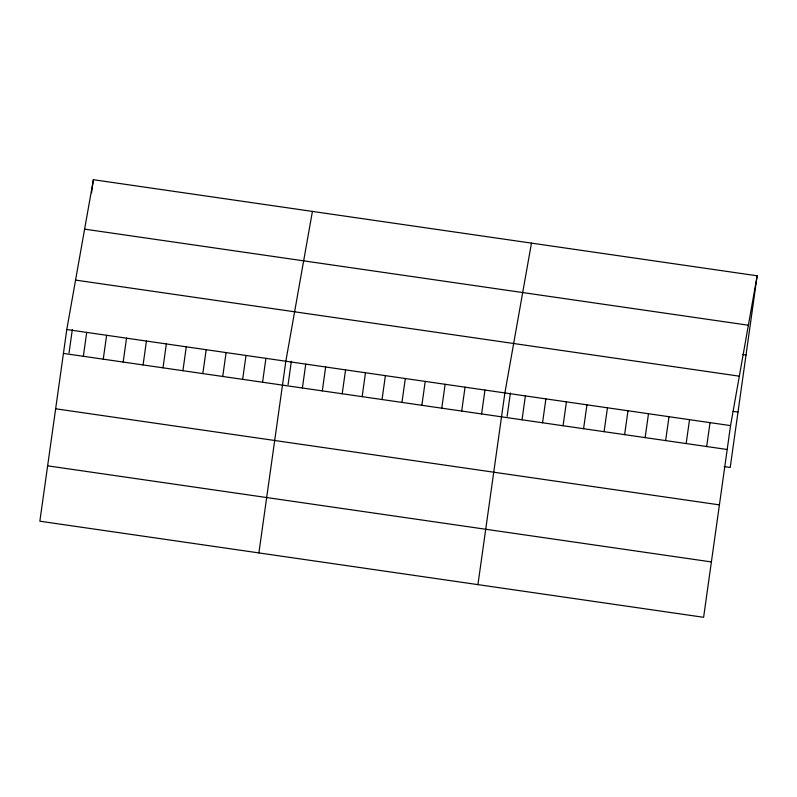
<?xml version="1.0" encoding="UTF-8"?>
<svg xmlns="http://www.w3.org/2000/svg" width="797" height="797" viewBox="0 0 797 797"><rect width="100%" height="100%" fill="white"/><g stroke="black" fill="none" stroke-linecap="round" stroke-linejoin="round"><path stroke-width="1.2" d="M66.789 329.52L39.85 521.208L703.612 617.296L730.55 425.608L757.15 275.792L93.388 179.704L66.789 329.52L730.55 425.608M69.04 352.932L72.328 329.55M91.535 192.834L93.388 179.704M83.346 356.289L86.704 332.409M103.261 359.168L106.619 335.288M123.176 362.057L126.534 338.167M143.081 364.936L146.439 341.056M162.996 367.815L166.354 343.935M182.911 370.705L186.269 346.825M202.827 373.584L206.184 349.704M222.742 376.463L226.089 352.583M242.647 379.352L246.004 355.472M262.562 382.231L265.919 358.351M258.895 552.919L285.834 361.23L312.424 211.404M288.086 384.642L291.363 361.26M302.392 388L305.749 364.119M322.307 390.879L325.654 366.999M342.212 393.758L345.569 369.878M362.127 396.647L365.484 372.767M382.042 399.526L385.399 375.646M401.957 402.415L405.314 378.525M421.862 405.294L425.219 381.414M441.777 408.174L445.134 384.293M461.692 411.063L465.05 387.173M481.607 413.942L484.965 390.062M477.931 584.629L504.88 392.941L531.469 243.115M507.121 416.343L510.409 392.971M522.035 419.79L525.392 395.91M542.548 422.769L545.905 398.879M563.071 425.737L566.428 401.857M583.583 428.706L586.941 404.826M604.096 431.675L607.453 407.795M624.619 434.644L627.976 410.764M645.132 437.613L648.489 413.733M665.644 440.582L669.002 416.701M686.167 443.55L689.525 419.67M706.68 446.519L710.037 422.639M757.15 275.792L730.211 467.48L724.174 466.604M84.612 229.137L748.373 325.226M742.396 354.526L746.012 355.044M75.566 280.086L739.327 376.174M733.17 411.401L737.992 412.099M63.431 353.41L727.203 449.498M55.651 408.781L719.412 504.87M47.631 465.837L711.402 561.925"/></g></svg>
